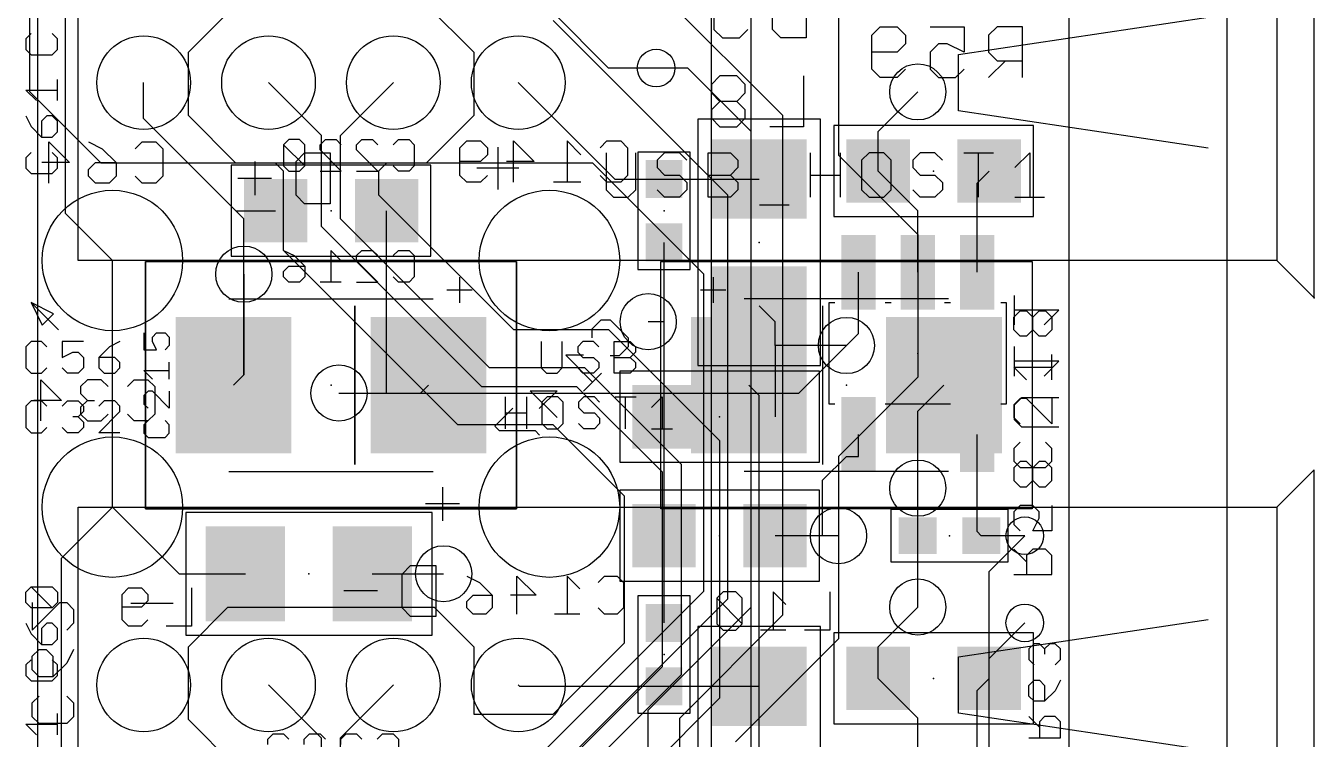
# Model space of a CAD drawing. Extents: x -61 to 136, y 23 to 123.
# Drawn here: x 99 to 119.63, y 68.49 to 79.93 of the extents above; entities that cross this region are included whole.
import ezdxf

# ---------------------------------------------------------------- set-up
doc = ezdxf.new("R2010")
doc.units = 0
for name, color, linetype in [('1', 14, 'CONTINUOUS'), ('13', 94, 'CONTINUOUS'), ('14', 94, 'CONTINUOUS'), ('15', 54, 'CONTINUOUS'), ('16', 134, 'CONTINUOUS'), ('17', 94, 'CONTINUOUS'), ('18', 94, 'CONTINUOUS'), ('20', 251, 'CONTINUOUS'), ('21', 251, 'CONTINUOUS'), ('22', 54, 'CONTINUOUS'), ('23', 251, 'CONTINUOUS'), ('24', 54, 'CONTINUOUS'), ('25', 251, 'CONTINUOUS'), ('26', 54, 'CONTINUOUS'), ('3', 214, 'CONTINUOUS'), ('39', 14, 'CONTINUOUS'), ('40', 134, 'CONTINUOUS')]:
    doc.layers.add(name, color=color, linetype=linetype)

# ---------------------------------------------------------------- blocks, each defined once
blk = doc.blocks.new('RECT')
blk.add_solid([(-0.5, -0.5), (0.5, -0.5), (-0.5, 0.5), (0.5, 0.5)])
blk = doc.blocks.new('ROUNDP')
blk.add_circle((0, 0), 0.5)
blk = doc.blocks.new('ROUNDV')
blk.add_circle((0, 0), 0.5)

msp = doc.modelspace()

# ---------------------------------------------------------------- linework, layer by layer
at = {"layer": '1'}
for p, q in [((118.237, 40.767), (118.237, 105.537)), ((99.6315, 76.9175), (99.6315, 81.1125)), ((100.884, 78.44), (100.884, 79.015)), ((102.489, 76.835), (100.884, 78.44)), ((100.384, 76.165), (99.6315, 76.9175)), ((102.489, 75.946), (102.489, 76.835)), ((102.489, 74.3331), (102.489, 75.946)), ((102.3239, 74.168), (102.489, 74.3331)), ((105.3211, 74.041), (105.4481, 74.168)), ((110.744, 74.0029), (110.5789, 74.168)), ((113.284, 73.7489), (113.7031, 74.168)), ((104.013, 74.041), (105.3211, 74.041)), ((110.744, 66.675), (110.744, 74.0029)), ((113.284, 72.517), (113.284, 73.7489)), ((99.568, 71.397), (100.384, 72.213)), ((99.568, 67.329), (99.568, 71.397))]:
    msp.add_line(p, q, dxfattribs=at)
at = {"layer": '13'}
for p, q in [((112.014, 81.534), (112.014, 77.851)), ((111.125, 78.486), (109.22, 80.391)), ((99.06, 78.867), (99.06, 80.264)), ((107.442, 80.01), (110.236, 77.216)), ((109.601, 79.248), (109.093, 79.248)), ((110.617, 78.232), (109.601, 79.248)), ((100.203, 77.724), (99.06, 78.867)), ((111.125, 70.485), (111.125, 78.486)), ((110.617, 70.612), (110.617, 78.232)), ((112.014, 77.851), (113.284, 76.581)), ((108.077, 77.724), (100.203, 77.724)), ((109.855, 75.946), (108.077, 77.724)), ((110.236, 77.216), (110.236, 70.739)), ((113.284, 76.581), (113.284, 74.295)), ((109.855, 70.866), (109.855, 75.946)), ((113.284, 74.295), (112.014, 73.025)), ((112.014, 73.025), (112.014, 71.755)), ((112.014, 71.755), (112.014, 70.104)), ((114.427, 71.1835), (114.9985, 71.755)), ((114.427, 61.595), (114.427, 71.1835)), ((107.2515, 68.2625), (109.855, 70.866)), ((110.236, 70.739), (107.3785, 67.8815)), ((108.966, 68.961), (110.617, 70.612)), ((109.474, 68.834), (111.125, 70.485)), ((112.014, 70.104), (110.363, 68.453)), ((108.966, 65.786), (108.966, 68.961)), ((109.474, 65.659), (109.474, 68.834))]:
    msp.add_line(p, q, dxfattribs=at)
at = {"layer": '14'}
for p, q in [((110.617, 66.294), (110.617, 83.693)), ((109.982, 66.548), (109.982, 83.439))]:
    msp.add_line(p, q, dxfattribs=at)
at = {"layer": '15'}
for p, q in [((99.187, 63.627), (99.187, 82.042)), ((111.379, 74.041), (112.141, 74.803)), ((104.013, 74.041), (111.379, 74.041))]:
    msp.add_line(p, q, dxfattribs=at)
at = {"layer": '16'}
for p, q in [((100.884, 78.44), (100.884, 79.015)), ((108.429, 77.47), (106.884, 79.015)), ((112.649, 78.232), (113.284, 78.867)), ((102.362, 76.962), (100.884, 78.44)), ((112.649, 77.597), (112.649, 78.232)), ((108.429, 77.47), (109.22, 77.47)), ((109.22, 77.47), (110.744, 77.47)), ((113.284, 76.962), (112.649, 77.597)), ((114.234, 77.404), (114.427, 77.597)), ((114.234, 75.9761), (114.234, 77.404)), ((102.489, 76.835), (102.362, 76.962)), ((102.362, 76.962), (102.997, 76.962)), ((102.489, 75.946), (102.489, 76.835)), ((104.775, 74.041), (104.775, 76.962)), ((113.284, 75.9761), (113.284, 76.962)), ((109.22, 75.184), (109.22, 76.454)), ((100.384, 72.213), (100.384, 76.165)), ((112.334, 74.996), (112.334, 75.9761)), ((102.489, 75.946), (102.489, 74.3331)), ((110.998, 75.184), (110.744, 75.438)), ((109.22, 75.184), (108.966, 75.184)), ((109.22, 73.66), (109.22, 75.184)), ((110.998, 74.803), (110.998, 75.184)), ((112.141, 74.803), (112.334, 74.996)), ((110.998, 74.803), (110.998, 73.66)), ((112.141, 74.803), (110.998, 74.803)), ((102.489, 74.3331), (102.3239, 74.168)), ((105.3211, 74.041), (105.4481, 74.168)), ((104.013, 74.041), (104.775, 74.041)), ((104.775, 74.041), (105.3211, 74.041)), ((109.22, 71.755), (109.22, 73.66)), ((112.334, 73.025), (112.334, 73.3759)), ((114.234, 71.821), (114.234, 73.3759)), ((111.76, 72.644), (112.141, 73.025)), ((112.141, 73.025), (112.334, 73.025)), ((111.76, 71.755), (111.76, 72.644)), ((113.284, 71.755), (113.284, 72.517)), ((100.384, 72.213), (101.4516, 71.1454)), ((114.3, 71.755), (114.234, 71.821)), ((109.22, 70.358), (109.22, 71.755)), ((111.76, 71.755), (110.998, 71.755)), ((112.014, 71.755), (111.76, 71.755)), ((113.284, 70.612), (113.284, 71.755)), ((114.9985, 71.755), (114.3, 71.755)), ((101.4516, 71.1454), (102.5144, 71.1454)), ((104.5464, 71.1454), (105.6894, 71.1454)), ((112.649, 69.977), (113.284, 70.612)), ((114.427, 69.7865), (114.9985, 70.358)), ((112.649, 69.469), (112.649, 69.977)), ((114.427, 69.469), (114.427, 69.7865)), ((106.884, 69.363), (106.905, 69.342)), ((113.284, 68.834), (112.649, 69.469)), ((114.234, 69.276), (114.427, 69.469)), ((106.905, 69.342), (109.22, 69.342)), ((109.22, 69.342), (110.744, 69.342)), ((114.234, 67.8481), (114.234, 69.276)), ((113.284, 67.8481), (113.284, 68.834))]:
    msp.add_line(p, q, dxfattribs=at)
at = {"layer": '20'}
msp.add_line((115.71, 44.507), (115.71, 101.717), dxfattribs=at)
at = {"layer": '21'}
for p, q in [((119.634, 75.565), (119.634, 82.465)), ((99.834, 76.165), (99.834, 81.865)), ((119.034, 81.865), (119.034, 76.165)), ((113.934, 79.465), (117.934, 80.065)), ((113.934, 78.565), (113.934, 79.465)), ((117.934, 77.965), (113.934, 78.565)), ((103.3271, 77.7525), (103.4627, 77.8881)), ((103.4627, 77.8881), (103.8694, 77.8881)), ((103.8694, 77.8881), (103.8694, 77.0746)), ((106.5574, 77.9814), (106.5574, 77.3035)), ((102.6628, 77.7525), (102.6628, 77.2102)), ((103.3271, 77.2102), (103.3271, 77.7525)), ((106.8964, 77.6424), (106.2185, 77.6424)), ((102.9339, 77.4813), (102.3916, 77.4813)), ((103.4627, 77.0746), (103.3271, 77.2102)), ((103.8694, 77.0746), (103.4627, 77.0746)), ((119.034, 76.165), (99.834, 76.165)), ((119.034, 76.165), (119.634, 75.565)), ((102.249, 75.551), (105.523, 75.551)), ((113.778, 75.551), (110.504, 75.551)), ((104.267, 72.898), (104.267, 75.438)), ((111.76, 75.438), (111.76, 72.898)), ((102.249, 72.785), (105.523, 72.785)), ((113.778, 72.785), (110.504, 72.785)), ((119.634, 72.813), (119.034, 72.213)), ((119.634, 65.913), (119.634, 72.813)), ((99.834, 66.513), (99.834, 72.213)), ((99.834, 72.213), (119.034, 72.213)), ((119.034, 72.213), (119.034, 66.513)), ((105.0241, 71.1405), (105.1597, 71.2761)), ((105.1597, 71.2761), (105.5664, 71.2761)), ((105.5664, 71.2761), (105.5664, 70.4626)), ((105.0241, 70.5982), (105.0241, 71.1405)), ((104.6309, 70.8693), (104.0886, 70.8693)), ((101.359, 70.6684), (100.6811, 70.6684)), ((105.1597, 70.4626), (105.0241, 70.5982)), ((105.5664, 70.4626), (105.1597, 70.4626)), ((113.934, 69.813), (117.934, 70.413)), ((113.934, 68.913), (113.934, 69.813)), ((117.934, 68.313), (113.934, 68.913))]:
    msp.add_line(p, q, dxfattribs=at)
at = {"layer": '22'}
for p, q in [((102.249, 75.551), (105.523, 75.551)), ((104.267, 75.438), (104.267, 72.898)), ((111.8616, 75.4864), (111.8616, 73.8656)), ((111.9564, 75.4864), (111.8616, 75.4864)), ((112.8564, 75.4864), (112.7616, 75.4864)), ((113.8064, 75.4864), (113.7116, 75.4864)), ((114.7064, 75.4864), (114.6116, 75.4864)), ((114.7064, 73.8656), (114.7064, 75.4864)), ((111.8616, 73.8656), (111.9564, 73.8656)), ((112.7616, 73.8656), (113.8064, 73.8656)), ((114.6116, 73.8656), (114.7064, 73.8656)), ((102.249, 72.785), (105.523, 72.785))]:
    msp.add_line(p, q, dxfattribs=at)
at = {"layer": '23'}
for p in [(119.634, 75.565), (103.886, 74.168), (112.141, 74.168)]:
    msp.add_point(p, dxfattribs=at)
at = {"layer": '24'}
for p in [(113.538, 77.597), (103.886, 76.962), (109.22, 76.962), (110.744, 76.454), (113.284, 74.676), (103.886, 74.168), (110.109, 73.66), (110.109, 71.755), (113.792, 71.755), (103.5304, 71.1454), (109.22, 69.85), (113.538, 69.469)]:
    msp.add_point(p, dxfattribs=at)
at = {"layer": '25'}
for p, q in [((99.0808, 79.8014), (98.9961, 79.7166)), ((98.9961, 79.7166), (98.9961, 79.5471)), ((99.5045, 79.7166), (99.4198, 79.8014)), ((99.5045, 79.5471), (99.5045, 79.7166)), ((98.9961, 79.5471), (99.0808, 79.4624)), ((99.0808, 79.4624), (99.4198, 79.4624)), ((99.4198, 79.4624), (99.5045, 79.5471)), ((99.5045, 78.7268), (99.5045, 79.0658)), ((99.1655, 78.7268), (98.9961, 78.8963)), ((98.9961, 78.8963), (99.5045, 78.8963)), ((98.9961, 78.4811), (99.0808, 78.3116)), ((99.335, 78.4811), (99.2503, 78.3963)), ((99.4198, 78.4811), (99.335, 78.4811)), ((99.5045, 78.3963), (99.4198, 78.4811)), ((99.0808, 78.3116), (99.2503, 78.1421)), ((99.2503, 78.3963), (99.2503, 78.1421)), ((99.4198, 78.1421), (99.5045, 78.2268)), ((99.5045, 78.2268), (99.5045, 78.3963)), ((99.2503, 78.1421), (99.4198, 78.1421)), ((99.0808, 77.8964), (98.9961, 77.8116)), ((98.9961, 77.8116), (98.9961, 77.6421)), ((99.5045, 77.8116), (99.4198, 77.8964)), ((99.5045, 77.6421), (99.5045, 77.8116)), ((108.2917, 77.8897), (108.2917, 77.2965)), ((108.7662, 77.2965), (108.7662, 77.8897)), ((109.2289, 77.8897), (109.1103, 77.7711)), ((109.4662, 77.8897), (109.2289, 77.8897)), ((109.5848, 77.7711), (109.4662, 77.8897)), ((109.9288, 77.1779), (109.9288, 77.8897)), ((109.9288, 77.8897), (110.2847, 77.8897)), ((110.2847, 77.8897), (110.4034, 77.7711)), ((111.566, 77.1779), (111.566, 77.8897)), ((112.0405, 77.8897), (112.0405, 77.1779)), ((112.5032, 77.8897), (112.3846, 77.7711)), ((112.7405, 77.8897), (112.5032, 77.8897)), ((112.8591, 77.7711), (112.7405, 77.8897)), ((113.3218, 77.8897), (113.2032, 77.7711)), ((113.5591, 77.8897), (113.3218, 77.8897)), ((113.6777, 77.7711), (113.5591, 77.8897)), ((114.0217, 77.8897), (114.4963, 77.8897)), ((114.259, 77.1779), (114.259, 77.8897)), ((114.8403, 77.6524), (115.0776, 77.8897)), ((115.0776, 77.8897), (115.0776, 77.1779)), ((98.9961, 77.6421), (99.0808, 77.5574)), ((99.4198, 77.5574), (99.5045, 77.6421)), ((109.1103, 77.7711), (109.1103, 77.6524)), ((109.1103, 77.6524), (109.2289, 77.5338)), ((110.4034, 77.6524), (110.2847, 77.5338)), ((110.4034, 77.7711), (110.4034, 77.6524)), ((112.3846, 77.7711), (112.3846, 77.2965)), ((112.8591, 77.2965), (112.8591, 77.7711)), ((113.2032, 77.7711), (113.2032, 77.6524)), ((113.2032, 77.6524), (113.3218, 77.5338)), ((99.0808, 77.5574), (99.4198, 77.5574)), ((109.2289, 77.5338), (109.4662, 77.5338)), ((109.4662, 77.5338), (109.5848, 77.4152)), ((109.5848, 77.4152), (109.5848, 77.2965)), ((109.9288, 77.5338), (110.2847, 77.5338)), ((110.2847, 77.5338), (110.4034, 77.4152)), ((110.4034, 77.4152), (110.4034, 77.2965)), ((111.566, 77.5338), (112.0405, 77.5338)), ((113.3218, 77.5338), (113.5591, 77.5338)), ((113.5591, 77.5338), (113.6777, 77.4152)), ((113.6777, 77.4152), (113.6777, 77.2965)), ((108.2917, 77.2965), (108.4103, 77.1779)), ((108.6476, 77.1779), (108.7662, 77.2965)), ((109.2289, 77.1779), (109.1103, 77.2965)), ((109.5848, 77.2965), (109.4662, 77.1779)), ((110.4034, 77.2965), (110.2847, 77.1779)), ((112.3846, 77.2965), (112.5032, 77.1779)), ((112.7405, 77.1779), (112.8591, 77.2965)), ((113.3218, 77.1779), (113.2032, 77.2965)), ((113.6777, 77.2965), (113.5591, 77.1779)), ((108.4103, 77.1779), (108.6476, 77.1779)), ((109.4662, 77.1779), (109.2289, 77.1779)), ((110.2847, 77.1779), (109.9288, 77.1779)), ((110.7474, 77.0593), (111.222, 77.0593)), ((112.5032, 77.1779), (112.7405, 77.1779)), ((113.5591, 77.1779), (113.3218, 77.1779)), ((114.8403, 77.1779), (115.3148, 77.1779)), ((105.9436, 75.8956), (105.9436, 75.4889)), ((110.0076, 75.8956), (110.0076, 75.4889)), ((105.7402, 75.6923), (106.1469, 75.6923)), ((109.8042, 75.6923), (110.2109, 75.6923)), ((99.5199, 75.0524), (99.0817, 75.4906)), ((99.0817, 75.4906), (99.2613, 75.1313)), ((99.441, 75.311), (99.0817, 75.4906)), ((114.8202, 75.2572), (114.9219, 75.3589)), ((114.9219, 75.3589), (115.0236, 75.3589)), ((115.0236, 75.3589), (115.1252, 75.2572)), ((115.1252, 75.2572), (115.2269, 75.3589)), ((115.2269, 75.3589), (115.3286, 75.3589)), ((115.3286, 75.3589), (115.4303, 75.2572)), ((99.2613, 75.1313), (99.441, 75.311)), ((114.8202, 75.0538), (114.8202, 75.2572)), ((115.1252, 75.0538), (115.1252, 75.2572)), ((115.4303, 75.2572), (115.4303, 75.0538)), ((100.8885, 75.0042), (100.8885, 74.7331)), ((101.024, 74.9365), (101.0918, 75.0042)), ((101.024, 74.8687), (101.024, 74.9365)), ((101.0918, 75.0042), (101.2274, 75.0042)), ((101.2274, 75.0042), (101.2952, 74.9365)), ((101.2952, 74.9365), (101.2952, 74.8009)), ((114.9219, 74.9521), (114.8202, 75.0538)), ((115.0236, 74.9521), (114.9219, 74.9521)), ((115.1252, 75.0538), (115.0236, 74.9521)), ((115.2269, 74.9521), (115.1252, 75.0538)), ((115.3286, 74.9521), (115.2269, 74.9521)), ((115.4303, 75.0538), (115.3286, 74.9521)), ((99.0812, 74.8669), (98.9965, 74.7822)), ((98.9965, 74.7822), (98.9965, 74.4432)), ((99.2507, 74.8669), (99.0812, 74.8669)), ((99.3355, 74.7822), (99.2507, 74.8669)), ((99.9202, 74.8669), (99.5812, 74.8669)), ((99.5812, 74.8669), (99.5812, 74.6127)), ((100.3354, 74.7822), (100.1659, 74.6127)), ((100.5049, 74.8669), (100.3354, 74.7822)), ((100.8885, 74.7331), (101.0918, 74.7331)), ((101.0918, 74.7331), (101.024, 74.8687)), ((101.2952, 74.8009), (101.2274, 74.7331)), ((107.2515, 74.8669), (107.2515, 74.4432)), ((107.5905, 74.4432), (107.5905, 74.8669)), ((107.9209, 74.8669), (107.8362, 74.7822)), ((107.8362, 74.7822), (107.8362, 74.6975)), ((108.0904, 74.8669), (107.9209, 74.8669)), ((108.1752, 74.7822), (108.0904, 74.8669)), ((108.4209, 74.3585), (108.4209, 74.8669)), ((108.4209, 74.8669), (108.6751, 74.8669)), ((108.6751, 74.8669), (108.7599, 74.7822)), ((108.7599, 74.7822), (108.7599, 74.6975)), ((99.5812, 74.6127), (99.7507, 74.6975)), ((99.7507, 74.6975), (99.8354, 74.6975)), ((99.8354, 74.6975), (99.9202, 74.6127)), ((99.9202, 74.6127), (99.9202, 74.4432)), ((100.1659, 74.6127), (100.1659, 74.4432)), ((100.4201, 74.6127), (100.1659, 74.6127)), ((100.5049, 74.528), (100.4201, 74.6127)), ((100.5049, 74.4432), (100.5049, 74.528)), ((101.2952, 74.2653), (101.2952, 74.5365)), ((107.8362, 74.6975), (107.9209, 74.6127)), ((107.9209, 74.6127), (108.0904, 74.6127)), ((108.0904, 74.6127), (108.1752, 74.528)), ((108.1752, 74.528), (108.1752, 74.4432)), ((108.4209, 74.6127), (108.6751, 74.6127)), ((108.7599, 74.6975), (108.6751, 74.6127)), ((108.6751, 74.6127), (108.7599, 74.528)), ((108.7599, 74.528), (108.7599, 74.4432)), ((115.4303, 74.2505), (115.4303, 74.6572)), ((98.9965, 74.4432), (99.0812, 74.3585)), ((99.0812, 74.3585), (99.2507, 74.3585)), ((99.2507, 74.3585), (99.3355, 74.4432)), ((99.6659, 74.3585), (99.5812, 74.4432)), ((99.8354, 74.3585), (99.6659, 74.3585)), ((99.9202, 74.4432), (99.8354, 74.3585)), ((100.1659, 74.4432), (100.2506, 74.3585)), ((100.2506, 74.3585), (100.4201, 74.3585)), ((100.4201, 74.3585), (100.5049, 74.4432)), ((101.024, 74.2653), (100.8885, 74.4009)), ((100.8885, 74.4009), (101.2952, 74.4009)), ((107.2515, 74.4432), (107.3362, 74.3585)), ((107.3362, 74.3585), (107.5057, 74.3585)), ((107.5057, 74.3585), (107.5905, 74.4432)), ((107.9209, 74.3585), (107.8362, 74.4432)), ((108.0904, 74.3585), (107.9209, 74.3585)), ((108.1752, 74.4432), (108.0904, 74.3585)), ((108.6751, 74.3585), (108.4209, 74.3585)), ((108.7599, 74.4432), (108.6751, 74.3585)), ((115.0236, 74.2505), (114.8202, 74.4538)), ((114.8202, 74.4538), (115.4303, 74.4538)), ((99.0812, 73.9144), (98.9965, 73.8297)), ((99.2507, 73.9144), (99.0812, 73.9144)), ((99.3355, 73.8297), (99.2507, 73.9144)), ((99.5812, 73.8297), (99.6659, 73.9144)), ((99.6659, 73.9144), (99.8354, 73.9144)), ((99.8354, 73.9144), (99.9202, 73.8297)), ((100.2506, 73.9144), (100.1659, 73.8297)), ((100.4201, 73.9144), (100.2506, 73.9144)), ((100.5049, 73.8297), (100.4201, 73.9144)), ((100.9562, 74.0687), (100.8885, 74.0009)), ((100.8885, 74.0009), (100.8885, 73.8654)), ((101.024, 74.0687), (100.9562, 74.0687)), ((101.2952, 73.7976), (101.024, 74.0687)), ((101.2952, 74.0687), (101.2952, 73.7976)), ((106.68, 73.4695), (106.68, 73.9779)), ((107.019, 73.9779), (107.019, 73.4695)), ((107.3494, 73.9779), (107.2647, 73.8932)), ((107.2647, 73.8932), (107.2647, 73.5542)), ((107.5189, 73.9779), (107.3494, 73.9779)), ((107.6037, 73.8932), (107.5189, 73.9779)), ((107.6037, 73.5542), (107.6037, 73.8932)), ((107.9341, 73.9779), (107.8494, 73.8932)), ((107.8494, 73.8932), (107.8494, 73.8085)), ((108.1036, 73.9779), (107.9341, 73.9779)), ((108.1883, 73.8932), (108.1036, 73.9779)), ((108.4341, 73.9779), (108.773, 73.9779)), ((108.6036, 73.4695), (108.6036, 73.9779)), ((109.0188, 73.8085), (109.1883, 73.9779)), ((109.1883, 73.9779), (109.1883, 73.4695)), ((114.9219, 73.9556), (114.8202, 73.8539)), ((115.0236, 73.9556), (114.9219, 73.9556)), ((115.4303, 73.5488), (115.0236, 73.9556)), ((115.4303, 73.9556), (115.4303, 73.5488)), ((98.9965, 73.8297), (98.9965, 73.4907)), ((99.9202, 73.745), (99.8354, 73.6602)), ((99.9202, 73.8297), (99.9202, 73.745)), ((100.1659, 73.406), (100.5049, 73.745)), ((100.5049, 73.745), (100.5049, 73.8297)), ((100.8885, 73.8654), (100.9562, 73.7976)), ((106.68, 73.7237), (107.019, 73.7237)), ((107.8494, 73.8085), (107.9341, 73.7237)), ((107.9341, 73.7237), (108.1036, 73.7237)), ((108.1036, 73.7237), (108.1883, 73.639)), ((114.8202, 73.8539), (114.8202, 73.6505)), ((98.9965, 73.4907), (99.0812, 73.406)), ((99.2507, 73.406), (99.3355, 73.4907)), ((99.6659, 73.406), (99.5812, 73.4907)), ((99.8354, 73.6602), (99.7507, 73.6602)), ((99.8354, 73.6602), (99.9202, 73.5755)), ((99.9202, 73.4907), (99.8354, 73.406)), ((99.9202, 73.5755), (99.9202, 73.4907)), ((100.9562, 73.601), (100.8885, 73.5332)), ((100.8885, 73.5332), (100.8885, 73.3976)), ((101.2952, 73.5332), (101.2274, 73.601)), ((101.2952, 73.3976), (101.2952, 73.5332)), ((107.2647, 73.5542), (107.3494, 73.4695)), ((107.5189, 73.4695), (107.6037, 73.5542)), ((107.9341, 73.4695), (107.8494, 73.5542)), ((108.1883, 73.5542), (108.1036, 73.4695)), ((108.1883, 73.639), (108.1883, 73.5542)), ((114.8202, 73.6505), (114.9219, 73.5488)), ((99.0812, 73.406), (99.2507, 73.406)), ((99.8354, 73.406), (99.6659, 73.406)), ((100.5049, 73.406), (100.1659, 73.406)), ((100.8885, 73.3976), (100.9562, 73.3298)), ((100.9562, 73.3298), (101.2274, 73.3298)), ((101.2274, 73.3298), (101.2952, 73.3976)), ((107.3494, 73.4695), (107.5189, 73.4695)), ((108.1036, 73.4695), (107.9341, 73.4695)), ((109.0188, 73.4695), (109.3577, 73.4695)), ((114.9219, 73.2539), (114.8202, 73.1523)), ((114.8202, 73.1523), (114.8202, 72.9489)), ((115.4303, 73.1523), (115.3286, 73.2539)), ((115.4303, 72.9489), (115.4303, 73.1523)), ((114.8202, 72.9489), (114.9219, 72.8472)), ((115.3286, 72.8472), (115.4303, 72.9489)), ((114.9219, 72.8472), (115.3286, 72.8472)), ((98.9961, 70.853), (99.0808, 70.9378)), ((98.9961, 70.6835), (98.9961, 70.853)), ((99.0808, 70.9378), (99.4198, 70.9378)), ((99.4198, 70.5988), (99.0808, 70.9378)), ((99.4198, 70.9378), (99.5045, 70.853)), ((99.5045, 70.853), (99.5045, 70.6835)), ((99.0808, 70.5988), (98.9961, 70.6835)), ((99.4198, 70.5988), (99.0808, 70.5988)), ((99.5045, 70.6835), (99.4198, 70.5988)), ((98.9961, 70.3531), (99.0808, 70.1836)), ((99.0808, 70.1836), (99.2503, 70.0141)), ((99.335, 70.3531), (99.2503, 70.2683)), ((99.2503, 70.2683), (99.2503, 70.0141)), ((99.4198, 70.3531), (99.335, 70.3531)), ((99.5045, 70.2683), (99.4198, 70.3531)), ((99.5045, 70.0988), (99.5045, 70.2683)), ((99.2503, 70.0141), (99.4198, 70.0141)), ((99.4198, 70.0141), (99.5045, 70.0988)), ((99.0808, 69.7684), (98.9961, 69.6836)), ((99.5045, 69.6836), (99.4198, 69.7684)), ((98.9961, 69.6836), (98.9961, 69.5141)), ((99.5045, 69.5141), (99.5045, 69.6836)), ((98.9961, 69.5141), (99.0808, 69.4294)), ((99.0808, 69.4294), (99.4198, 69.4294)), ((99.4198, 69.4294), (99.5045, 69.5141)), ((99.1655, 68.5668), (98.9961, 68.7363)), ((98.9961, 68.7363), (99.5045, 68.7363)), ((99.5045, 68.5668), (99.5045, 68.9058))]:
    msp.add_line(p, q, dxfattribs=at)
at = {"layer": '26'}
for p, q in [((111.4974, 80.5441), (111.4974, 79.7306)), ((110.9551, 79.8662), (110.9551, 80.4085)), ((110.0196, 80.1373), (110.0196, 79.8662)), ((112.547, 79.7735), (112.6826, 79.9091)), ((112.6826, 79.9091), (112.9538, 79.9091)), ((112.9538, 79.9091), (113.0894, 79.7735)), ((113.4826, 79.9091), (114.0249, 79.9091)), ((114.0249, 79.9091), (114.0249, 79.5023)), ((114.5537, 79.9091), (114.4181, 79.7735)), ((114.9604, 79.9091), (114.5537, 79.9091)), ((114.9604, 79.0956), (114.9604, 79.9091)), ((110.0196, 79.8662), (110.1552, 79.7306)), ((110.1552, 79.7306), (110.4263, 79.7306)), ((110.4263, 79.7306), (110.5619, 79.8662)), ((111.0907, 79.7306), (110.9551, 79.8662)), ((111.4974, 79.7306), (111.0907, 79.7306)), ((112.547, 79.2312), (112.547, 79.7735)), ((113.0894, 79.7735), (113.0894, 79.6379)), ((114.4181, 79.7735), (114.4181, 79.5023)), ((112.9538, 79.5023), (112.547, 79.5023)), ((113.0894, 79.6379), (112.9538, 79.5023)), ((113.6181, 79.6379), (113.4826, 79.5023)), ((113.4826, 79.5023), (113.4826, 79.2312)), ((113.7537, 79.6379), (113.6181, 79.6379)), ((114.0249, 79.5023), (113.7537, 79.6379)), ((114.4181, 79.5023), (114.5537, 79.3668)), ((114.6892, 79.3668), (114.4181, 79.0956)), ((114.5537, 79.3668), (114.9604, 79.3668)), ((110.1129, 79.1217), (109.9774, 78.9861)), ((110.3841, 79.1217), (110.1129, 79.1217)), ((110.5197, 78.9861), (110.3841, 79.1217)), ((111.4552, 79.1217), (111.4552, 78.3082)), ((112.6826, 79.0956), (112.547, 79.2312)), ((112.9538, 79.0956), (112.6826, 79.0956)), ((113.0894, 79.2312), (112.9538, 79.0956)), ((113.4826, 79.2312), (113.6181, 79.0956)), ((113.6181, 79.0956), (113.8893, 79.0956)), ((113.8893, 79.0956), (114.0249, 79.2312)), ((109.9774, 78.9861), (109.9774, 78.8505)), ((109.9774, 78.8505), (110.1129, 78.7149)), ((110.3841, 78.7149), (110.5197, 78.8505)), ((110.5197, 78.8505), (110.5197, 78.9861)), ((110.1129, 78.7149), (109.9774, 78.5794)), ((110.3841, 78.7149), (110.1129, 78.7149)), ((110.5197, 78.5794), (110.3841, 78.7149)), ((109.9774, 78.5794), (109.9774, 78.4438)), ((109.9774, 78.4438), (110.1129, 78.3082)), ((110.3841, 78.3082), (110.5197, 78.4438)), ((110.5197, 78.4438), (110.5197, 78.5794)), ((110.1129, 78.3082), (110.3841, 78.3082)), ((111.4552, 78.3082), (110.9129, 78.3082)), ((99.3637, 77.4034), (99.3637, 78.0644)), ((99.3637, 78.0644), (99.6942, 77.7339)), ((100.002, 78.0644), (100.2223, 77.9542)), ((100.7504, 77.9542), (100.8606, 78.0644)), ((100.8606, 78.0644), (101.0809, 78.0644)), ((101.0809, 78.0644), (101.191, 77.9542)), ((103.2112, 78.1054), (103.1265, 78.0207)), ((103.1265, 78.0207), (103.1265, 77.6817)), ((103.4654, 77.6817), (103.1265, 78.0207)), ((103.3807, 78.1054), (103.2112, 78.1054)), ((103.4654, 78.0207), (103.3807, 78.1054)), ((103.4654, 77.6817), (103.4654, 78.0207)), ((103.7112, 78.0207), (103.7959, 78.1054)), ((103.7112, 77.936), (103.7112, 78.0207)), ((103.7959, 78.1054), (103.9654, 78.1054)), ((103.9654, 78.1054), (104.0501, 78.0207)), ((104.2958, 78.0207), (104.3806, 78.1054)), ((104.2958, 77.936), (104.2958, 78.0207)), ((104.3806, 78.1054), (104.5501, 78.1054)), ((104.5501, 78.1054), (104.6348, 78.0207)), ((104.8805, 78.0207), (104.9653, 78.1054)), ((104.9653, 78.1054), (105.1348, 78.1054)), ((105.1348, 78.1054), (105.2195, 78.0207)), ((105.2195, 78.0207), (105.2195, 77.6817)), ((105.9499, 77.97), (106.0601, 78.0802)), ((106.0601, 78.0802), (106.2804, 78.0802)), ((106.2804, 78.0802), (106.3906, 77.97)), ((106.8085, 77.4192), (106.8085, 78.0802)), ((106.8085, 78.0802), (107.139, 77.7497)), ((107.8874, 77.8598), (107.6671, 78.0802)), ((107.6671, 78.0802), (107.6671, 77.4192)), ((108.1952, 77.97), (108.3053, 78.0802)), ((108.3053, 78.0802), (108.5256, 78.0802)), ((108.5256, 78.0802), (108.6358, 77.97)), ((100.2223, 77.9542), (100.4426, 77.7339)), ((101.191, 77.9542), (101.191, 77.5136)), ((104.0501, 77.597), (103.7112, 77.936)), ((104.6348, 77.597), (104.2958, 77.936)), ((105.9499, 77.5294), (105.9499, 77.97)), ((106.3906, 77.8598), (106.2804, 77.7497)), ((106.3906, 77.97), (106.3906, 77.8598)), ((108.6358, 77.97), (108.6358, 77.5294)), ((99.6942, 77.7339), (99.2536, 77.7339)), ((100.002, 77.6237), (100.1121, 77.7339)), ((100.002, 77.5136), (100.002, 77.6237)), ((100.1121, 77.7339), (100.4426, 77.7339)), ((100.4426, 77.7339), (100.4426, 77.5136)), ((103.1265, 77.6817), (103.2112, 77.597)), ((103.3807, 77.597), (103.4654, 77.6817)), ((104.9653, 77.597), (104.8805, 77.6817)), ((105.2195, 77.6817), (105.1348, 77.597)), ((106.2804, 77.7497), (105.9499, 77.7497)), ((107.139, 77.7497), (106.6983, 77.7497)), ((100.1121, 77.4034), (100.002, 77.5136)), ((100.3325, 77.4034), (100.1121, 77.4034)), ((100.4426, 77.5136), (100.3325, 77.4034)), ((100.8606, 77.4034), (100.7504, 77.5136)), ((101.0809, 77.4034), (100.8606, 77.4034)), ((101.191, 77.5136), (101.0809, 77.4034)), ((103.2112, 77.597), (103.3807, 77.597)), ((103.7112, 77.597), (104.0501, 77.597)), ((104.2958, 77.597), (104.6348, 77.597)), ((105.1348, 77.597), (104.9653, 77.597)), ((106.0601, 77.4192), (105.9499, 77.5294)), ((106.2804, 77.4192), (106.0601, 77.4192)), ((106.3906, 77.5294), (106.2804, 77.4192)), ((107.8874, 77.4192), (107.4467, 77.4192)), ((108.3053, 77.4192), (108.1952, 77.5294)), ((108.5256, 77.4192), (108.3053, 77.4192)), ((108.6358, 77.5294), (108.5256, 77.4192)), ((103.1265, 76.3274), (103.2959, 76.2427)), ((103.2959, 76.2427), (103.4654, 76.0732)), ((104.0501, 76.158), (103.8806, 76.3274)), ((103.8806, 76.3274), (103.8806, 75.819)), ((104.2958, 76.2427), (104.3806, 76.3274)), ((104.2958, 76.158), (104.2958, 76.2427)), ((104.6348, 75.819), (104.2958, 76.158)), ((104.3806, 76.3274), (104.5501, 76.3274)), ((104.5501, 76.3274), (104.6348, 76.2427)), ((104.8805, 76.2427), (104.9653, 76.3274)), ((104.9653, 76.3274), (105.1348, 76.3274)), ((105.1348, 76.3274), (105.2195, 76.2427)), ((105.2195, 76.2427), (105.2195, 75.9037)), ((103.1265, 75.9885), (103.2112, 76.0732)), ((103.1265, 75.9037), (103.1265, 75.9885)), ((103.2112, 76.0732), (103.4654, 76.0732)), ((103.4654, 76.0732), (103.4654, 75.9037)), ((103.2112, 75.819), (103.1265, 75.9037)), ((103.3807, 75.819), (103.2112, 75.819)), ((103.4654, 75.9037), (103.3807, 75.819)), ((104.0501, 75.819), (103.7112, 75.819)), ((104.2958, 75.819), (104.6348, 75.819)), ((104.9653, 75.819), (104.8805, 75.9037)), ((105.1348, 75.819), (104.9653, 75.819)), ((105.2195, 75.9037), (105.1348, 75.819)), ((114.8334, 75.1321), (114.8334, 75.6066)), ((115.5452, 75.3693), (114.8334, 75.3693)), ((115.3079, 75.1321), (115.5452, 75.3693)), ((108.0686, 75.0713), (108.2124, 75.2151)), ((108.2124, 75.2151), (108.3562, 75.2151)), ((108.3562, 75.2151), (108.6438, 74.9275)), ((108.0686, 74.9275), (108.0686, 75.0713)), ((108.6438, 74.9275), (108.6438, 74.7837)), ((108.6438, 74.7837), (108.5, 74.6399)), ((114.8334, 74.3135), (114.8334, 74.788)), ((107.932, 74.6471), (107.6444, 74.6471)), ((107.6444, 74.6471), (108.0758, 74.2157)), ((108.5, 74.6399), (108.3562, 74.6399)), ((115.5452, 74.5507), (114.8334, 74.5507)), ((115.3079, 74.3135), (115.5452, 74.5507)), ((108.2196, 74.3595), (107.932, 74.0718)), ((99.2367, 73.5934), (99.2367, 74.2544)), ((99.2367, 74.2544), (99.5672, 73.9239)), ((99.9852, 74.2544), (99.875, 74.1442)), ((99.875, 74.1442), (99.875, 74.034)), ((100.2055, 74.2544), (99.9852, 74.2544)), ((100.3156, 74.1442), (100.2055, 74.2544)), ((100.6234, 74.1442), (100.7336, 74.2544)), ((100.7336, 74.2544), (100.9539, 74.2544)), ((100.9539, 74.2544), (101.064, 74.1442)), ((101.064, 74.1442), (101.064, 73.7036)), ((99.5672, 73.9239), (99.1266, 73.9239)), ((99.875, 74.034), (99.9852, 73.9239)), ((99.9852, 73.9239), (99.875, 73.8137)), ((99.9852, 73.9239), (100.0953, 73.9239)), ((107.5078, 73.6476), (107.0763, 74.079)), ((107.0763, 74.079), (107.5078, 74.079)), ((107.5078, 74.079), (107.2202, 73.7914)), ((114.8334, 73.8508), (114.952, 73.9694)), ((114.952, 73.9694), (115.5452, 73.9694)), ((99.875, 73.8137), (99.875, 73.7036)), ((99.875, 73.7036), (99.9852, 73.5934)), ((100.2055, 73.5934), (100.3156, 73.7036)), ((100.7336, 73.5934), (100.6234, 73.7036)), ((101.064, 73.7036), (100.9539, 73.5934)), ((106.7959, 73.7986), (106.5083, 73.511)), ((114.8334, 73.6135), (114.8334, 73.8508)), ((99.9852, 73.5934), (100.2055, 73.5934)), ((100.9539, 73.5934), (100.7336, 73.5934)), ((106.5083, 73.511), (106.5802, 73.4391)), ((114.952, 73.4949), (114.8334, 73.6135)), ((115.5452, 73.4949), (114.952, 73.4949)), ((106.5802, 73.4391), (107.1554, 73.4391)), ((107.1554, 73.4391), (107.2273, 73.3672)), ((114.9224, 72.9427), (114.8207, 72.841)), ((115.0241, 72.9427), (114.9224, 72.9427)), ((115.1258, 72.841), (115.0241, 72.9427)), ((115.2274, 72.9427), (115.1258, 72.841)), ((115.3291, 72.9427), (115.2274, 72.9427)), ((115.4308, 72.841), (115.3291, 72.9427)), ((114.8207, 72.841), (114.8207, 72.6377)), ((115.1258, 72.6377), (115.1258, 72.841)), ((115.4308, 72.6377), (115.4308, 72.841)), ((105.6722, 72.5345), (105.6722, 71.9922)), ((114.8207, 72.6377), (114.9224, 72.536)), ((114.9224, 72.536), (115.0241, 72.536)), ((115.0241, 72.536), (115.1258, 72.6377)), ((115.1258, 72.6377), (115.2274, 72.536)), ((115.2274, 72.536), (115.3291, 72.536)), ((115.3291, 72.536), (115.4308, 72.6377)), ((105.9434, 72.2633), (105.4011, 72.2633)), ((114.9224, 72.2411), (114.8207, 72.1394)), ((115.1258, 72.2411), (114.9224, 72.2411)), ((115.2274, 72.1394), (115.1258, 72.2411)), ((115.4308, 72.2411), (115.4308, 71.8343)), ((114.8207, 72.1394), (114.8207, 71.936)), ((115.1258, 71.8343), (115.2274, 72.0377)), ((115.2274, 72.0377), (115.2274, 72.1394)), ((114.8207, 71.936), (114.9224, 71.8343)), ((115.4308, 71.8343), (115.1258, 71.8343)), ((115.0241, 71.3361), (114.8207, 71.5394)), ((115.1258, 71.5394), (115.0241, 71.4378)), ((115.0241, 71.4378), (115.0241, 71.1327)), ((115.3291, 71.5394), (115.1258, 71.5394)), ((115.4308, 71.4378), (115.3291, 71.5394)), ((115.4308, 71.1327), (115.4308, 71.4378)), ((106.0606, 71.1078), (106.264, 71.0061)), ((106.264, 71.0061), (106.4674, 70.8028)), ((106.864, 70.4977), (106.864, 71.1078)), ((106.864, 71.1078), (107.169, 70.8028)), ((107.8707, 70.9044), (107.6673, 71.1078)), ((107.6673, 71.1078), (107.6673, 70.4977)), ((108.1656, 71.0061), (108.2672, 71.1078)), ((108.2672, 71.1078), (108.4706, 71.1078)), ((108.4706, 71.1078), (108.5723, 71.0061)), ((108.5723, 71.0061), (108.5723, 70.5994)), ((114.8207, 71.1327), (115.4308, 71.1327)), ((100.5424, 70.8156), (100.6441, 70.9173)), ((100.5424, 70.4089), (100.5424, 70.8156)), ((100.6441, 70.9173), (100.8475, 70.9173)), ((100.8475, 70.9173), (100.9492, 70.8156)), ((100.9492, 70.8156), (100.9492, 70.7139)), ((101.6508, 70.9173), (101.6508, 70.3072)), ((106.0606, 70.7011), (106.1623, 70.8028)), ((106.1623, 70.8028), (106.4674, 70.8028)), ((106.4674, 70.8028), (106.4674, 70.5994)), ((107.169, 70.8028), (106.7623, 70.8028)), ((110.166, 70.8538), (110.0643, 70.7521)), ((110.3693, 70.8538), (110.166, 70.8538)), ((110.471, 70.7521), (110.3693, 70.8538)), ((111.1727, 70.6504), (110.9693, 70.8538)), ((110.9693, 70.8538), (110.9693, 70.2437)), ((111.8743, 70.8538), (111.8743, 70.2437)), ((99.1012, 70.6827), (99.1012, 70.242)), ((99.1012, 70.242), (99.5418, 70.6827)), ((99.5418, 70.6827), (99.652, 70.6827)), ((99.652, 70.6827), (99.7622, 70.5725)), ((100.8475, 70.6123), (100.5424, 70.6123)), ((100.9492, 70.7139), (100.8475, 70.6123)), ((106.0606, 70.5994), (106.0606, 70.7011)), ((106.1623, 70.4977), (106.0606, 70.5994)), ((106.4674, 70.5994), (106.3657, 70.4977)), ((108.2672, 70.4977), (108.1656, 70.5994)), ((108.5723, 70.5994), (108.4706, 70.4977)), ((110.0643, 70.7521), (110.0643, 70.3454)), ((110.471, 70.3454), (110.0643, 70.7521)), ((110.471, 70.3454), (110.471, 70.7521)), ((99.7622, 70.5725), (99.7622, 70.3522)), ((100.6441, 70.3072), (100.5424, 70.4089)), ((100.9492, 70.4089), (100.8475, 70.3072)), ((106.3657, 70.4977), (106.1623, 70.4977)), ((107.8707, 70.4977), (107.4639, 70.4977)), ((108.4706, 70.4977), (108.2672, 70.4977)), ((99.7622, 70.3522), (99.652, 70.242)), ((100.8475, 70.3072), (100.6441, 70.3072)), ((101.6508, 70.3072), (101.2441, 70.3072)), ((110.0643, 70.3454), (110.166, 70.2437)), ((110.166, 70.2437), (110.3693, 70.2437)), ((110.3693, 70.2437), (110.471, 70.3454)), ((111.1727, 70.2437), (110.7659, 70.2437)), ((111.8743, 70.2437), (111.4676, 70.2437)), ((115.1467, 70.0249), (115.062, 69.9401)), ((115.2315, 70.0249), (115.1467, 70.0249)), ((115.3162, 69.9401), (115.2315, 70.0249)), ((115.401, 70.0249), (115.3162, 69.9401)), ((115.4857, 70.0249), (115.401, 70.0249)), ((115.5704, 69.9401), (115.4857, 70.0249)), ((99.1012, 69.8241), (99.2114, 69.9343)), ((99.1012, 69.6038), (99.1012, 69.8241)), ((99.2114, 69.9343), (99.3215, 69.9343)), ((99.3215, 69.9343), (99.4317, 69.8241)), ((99.4317, 69.8241), (99.4317, 69.4936)), ((99.7622, 69.9343), (99.652, 69.7139)), ((115.062, 69.9401), (115.062, 69.7706)), ((115.062, 69.7706), (115.1467, 69.6859)), ((115.3162, 69.9401), (115.3162, 69.8554)), ((115.4857, 69.6859), (115.5704, 69.7706)), ((115.5704, 69.7706), (115.5704, 69.9401)), ((99.2114, 69.4936), (99.1012, 69.6038)), ((99.652, 69.7139), (99.4317, 69.4936)), ((99.4317, 69.4936), (99.2114, 69.4936)), ((115.062, 69.3554), (115.1467, 69.4402)), ((115.062, 69.1859), (115.062, 69.3554)), ((115.1467, 69.4402), (115.2315, 69.4402)), ((115.2315, 69.4402), (115.3162, 69.3554)), ((115.3162, 69.3554), (115.3162, 69.1012)), ((115.5704, 69.4402), (115.4857, 69.2707)), ((99.1012, 69.0757), (99.2114, 69.1858)), ((99.652, 69.1858), (99.7622, 69.0757)), ((115.1467, 69.1012), (115.062, 69.1859)), ((115.4857, 69.2707), (115.3162, 69.1012)), ((99.1012, 68.8554), (99.1012, 69.0757)), ((99.7622, 69.0757), (99.7622, 68.8554)), ((115.3162, 69.1012), (115.1467, 69.1012)), ((99.2114, 68.7452), (99.1012, 68.8554)), ((99.652, 68.7452), (99.2114, 68.7452)), ((99.7622, 68.8554), (99.652, 68.7452)), ((115.2315, 68.686), (115.062, 68.8555)), ((115.3162, 68.8555), (115.2315, 68.7707)), ((115.2315, 68.7707), (115.2315, 68.5165)), ((115.4857, 68.8555), (115.3162, 68.8555)), ((115.5704, 68.7707), (115.4857, 68.8555)), ((115.5704, 68.5165), (115.5704, 68.7707)), ((102.8725, 68.4957), (102.9572, 68.5804)), ((102.9572, 68.5804), (103.1267, 68.5804)), ((103.1267, 68.5804), (103.2114, 68.4957)), ((103.4571, 68.4957), (103.5419, 68.5804)), ((103.5419, 68.5804), (103.7114, 68.5804)), ((103.7114, 68.5804), (103.7961, 68.4957)), ((104.0418, 68.4957), (104.1266, 68.5804)), ((104.1266, 68.5804), (104.2961, 68.5804)), ((104.2961, 68.5804), (104.3808, 68.4957)), ((104.6265, 68.4957), (104.7113, 68.5804)), ((104.7113, 68.5804), (104.8808, 68.5804)), ((104.8808, 68.5804), (104.9655, 68.4957)), ((102.8725, 68.411), (102.8725, 68.4957)), ((103.4571, 68.411), (103.4571, 68.4957)), ((104.0418, 68.411), (104.0418, 68.4957)), ((104.9655, 68.4957), (104.9655, 68.1567)), ((115.062, 68.5165), (115.5704, 68.5165))]:
    msp.add_line(p, q, dxfattribs=at)
at = {"layer": '3'}
for p, q in [((101.6, 79.502), (102.362, 80.264)), ((105.41, 80.264), (106.172, 79.502)), ((108.331, 79.248), (107.442, 80.137)), ((101.6, 78.486), (101.6, 79.502)), ((106.172, 79.502), (106.172, 78.486)), ((109.093, 79.248), (108.331, 79.248)), ((103.7336, 78.1654), (102.884, 79.015)), ((104.0384, 78.1694), (104.884, 79.015)), ((102.362, 77.724), (101.6, 78.486)), ((106.172, 78.486), (105.41, 77.724)), ((103.7336, 76.708), (103.7336, 78.1654)), ((104.0384, 76.835), (104.0384, 78.1694)), ((102.997, 77.724), (102.362, 77.724)), ((103.124, 77.597), (102.997, 77.724)), ((104.775, 77.724), (104.648, 77.597)), ((105.41, 77.724), (104.775, 77.724)), ((103.124, 76.327), (103.124, 77.597)), ((104.648, 77.597), (104.648, 77.216)), ((104.648, 77.216), (106.807, 75.057)), ((106.426, 74.4474), (104.0384, 76.835)), ((106.299, 74.1426), (103.7336, 76.708)), ((105.918, 73.533), (103.124, 76.327)), ((106.807, 75.057), (108.331, 75.057)), ((108.331, 75.057), (110.109, 73.279)), ((107.95, 74.4474), (106.426, 74.4474)), ((109.4994, 72.898), (107.95, 74.4474)), ((107.823, 74.1426), (106.299, 74.1426)), ((109.1946, 72.771), (107.823, 74.1426)), ((107.442, 73.533), (105.918, 73.533)), ((108.585, 72.39), (107.442, 73.533)), ((110.109, 73.279), (110.109, 69.1515)), ((109.4994, 69.5325), (109.4994, 72.898)), ((109.1946, 69.6595), (109.1946, 72.771)), ((108.585, 70.0405), (108.585, 72.39)), ((101.6, 69.977), (102.235, 70.612)), ((102.235, 70.612), (105.537, 70.612)), ((105.537, 70.612), (106.172, 69.977)), ((101.6, 68.8086), (101.6, 69.977)), ((106.172, 69.977), (106.172, 68.8975)), ((107.442, 68.8975), (108.585, 70.0405)), ((107.823, 68.2879), (109.1946, 69.6595)), ((103.7336, 68.5134), (102.884, 69.363)), ((104.0384, 68.5174), (104.884, 69.363)), ((107.95, 67.9831), (109.4994, 69.5325)), ((110.109, 69.1515), (108.331, 67.3735)), ((102.3366, 68.072), (101.6, 68.8086)), ((106.172, 68.8975), (107.442, 68.8975)), ((103.7336, 67.31), (103.7336, 68.5134)), ((104.0384, 67.183), (104.0384, 68.5174))]:
    msp.add_line(p, q, dxfattribs=at)
at = {"layer": '39'}
for p, q in [((100.913, 76.151), (106.859, 76.151)), ((100.913, 72.185), (100.913, 76.151)), ((106.859, 76.151), (106.859, 72.185)), ((109.168, 76.151), (115.114, 76.151)), ((109.168, 72.185), (109.168, 76.151)), ((115.114, 76.151), (115.114, 72.185)), ((106.859, 72.185), (100.913, 72.185)), ((115.114, 72.185), (109.168, 72.185))]:
    msp.add_line(p, q, dxfattribs=at)
at = {"layer": '40'}
for p, q in [((111.727, 78.427), (109.761, 78.427)), ((109.761, 78.427), (109.761, 74.481)), ((111.727, 74.481), (111.727, 78.427)), ((115.138, 78.326), (111.938, 78.326)), ((111.938, 78.326), (111.938, 76.868)), ((115.138, 76.868), (115.138, 78.326)), ((108.8009, 77.9018), (108.8009, 76.0222)), ((109.6391, 77.9018), (108.8009, 77.9018)), ((109.6391, 76.0222), (109.6391, 77.9018)), ((105.486, 77.691), (102.286, 77.691)), ((102.286, 77.691), (102.286, 76.233)), ((105.486, 76.233), (105.486, 77.691)), ((111.938, 76.868), (115.138, 76.868)), ((102.286, 76.233), (105.486, 76.233)), ((106.859, 76.151), (100.913, 76.151)), ((100.913, 76.151), (100.913, 72.185)), ((106.859, 72.185), (106.859, 76.151)), ((108.8009, 76.0222), (109.6391, 76.0222)), ((111.709, 74.389), (108.509, 74.389)), ((108.509, 74.389), (108.509, 72.931)), ((109.761, 74.481), (111.727, 74.481)), ((111.709, 72.931), (111.709, 74.389)), ((108.509, 72.931), (111.709, 72.931)), ((111.709, 72.484), (108.509, 72.484)), ((108.509, 72.484), (108.509, 71.026)), ((111.709, 71.026), (111.709, 72.484)), ((100.913, 72.185), (106.859, 72.185)), ((105.5034, 72.1284), (101.5574, 72.1284)), ((101.5574, 72.1284), (101.5574, 70.1624)), ((105.5034, 70.1624), (105.5034, 72.1284)), ((114.7318, 72.1741), (112.8522, 72.1741)), ((112.8522, 72.1741), (112.8522, 71.3359)), ((114.7318, 71.3359), (114.7318, 72.1741)), ((112.8522, 71.3359), (114.7318, 71.3359)), ((108.509, 71.026), (111.709, 71.026)), ((109.6391, 70.7898), (108.8009, 70.7898)), ((108.8009, 70.7898), (108.8009, 68.9102)), ((109.6391, 68.9102), (109.6391, 70.7898)), ((111.727, 70.299), (109.761, 70.299)), ((109.761, 70.299), (109.761, 66.353)), ((111.727, 66.353), (111.727, 70.299)), ((115.138, 70.198), (111.938, 70.198)), ((111.938, 70.198), (111.938, 68.74)), ((115.138, 68.74), (115.138, 70.198)), ((101.5574, 70.1624), (105.5034, 70.1624)), ((108.8009, 68.9102), (109.6391, 68.9102)), ((111.938, 68.74), (115.138, 68.74))]:
    msp.add_line(p, q, dxfattribs=at)

# ---------------------------------------------------------------- block references
at = {"layer": '1', "xscale": 1.8542, "yscale": 2.1844, "rotation": 180}
for p in [(102.3239, 74.168), (105.4481, 74.168)]:
    msp.add_blockref('RECT', p, dxfattribs=at)
at = {"layer": '1', "xscale": 1.8542, "yscale": 2.1844}
for p in [(110.5789, 74.168), (113.7031, 74.168)]:
    msp.add_blockref('RECT', p, dxfattribs=at)
at = {"layer": '16'}
for p, xscale, yscale, rotation in [((110.744, 77.47), 1.27, 1.524, 90), ((109.22, 77.47), 0.6096, 0.5842, 270), ((109.22, 76.454), 0.6096, 0.5842, 270), ((110.744, 75.438), 1.27, 1.524, 90), ((102.3239, 74.168), 1.8542, 2.1844, 180), ((105.4481, 74.168), 1.8542, 2.1844, 180), ((109.22, 71.755), 1.016, 1.016, 180), ((110.998, 71.755), 1.016, 1.016, 180), ((102.5144, 71.1454), 1.27, 1.524, 180), ((104.5464, 71.1454), 1.27, 1.524, 180), ((109.22, 70.358), 0.6096, 0.5842, 90), ((110.744, 69.342), 1.27, 1.524, 90), ((109.22, 69.342), 0.6096, 0.5842, 90)]:
    msp.add_blockref('RECT', p, dxfattribs=dict(at, xscale=xscale, yscale=yscale, rotation=rotation))
for p, xscale, yscale in [((112.649, 77.597), 1.016, 1.016), ((114.427, 77.597), 1.016, 1.016), ((102.997, 76.962), 1.016, 1.016), ((104.775, 76.962), 1.016, 1.016), ((112.334, 75.9761), 0.55, 1.2), ((113.284, 75.9761), 0.55, 1.2), ((114.234, 75.9761), 0.55, 1.2), ((109.22, 73.66), 1.016, 1.016), ((110.998, 73.66), 1.016, 1.016), ((112.334, 73.3759), 0.55, 1.2), ((114.234, 73.3759), 0.55, 1.2), ((113.284, 71.755), 0.6096, 0.5842), ((114.3, 71.755), 0.6096, 0.5842), ((112.649, 69.469), 1.016, 1.016), ((114.427, 69.469), 1.016, 1.016)]:
    msp.add_blockref('RECT', p, dxfattribs=dict(at, xscale=xscale, yscale=yscale))
at = {"layer": '17', "rotation": 90}
for p, xscale, yscale in [((100.884, 79.015), 1.5, 1.5), ((100.884, 79.015), 1.5, 1.5), ((100.884, 79.015), 1.5, 1.5), ((100.884, 79.015), 1.5, 1.5), ((100.884, 79.015), 1.5, 1.5), ((100.884, 79.015), 1.5, 1.5), ((100.884, 79.015), 1.5, 1.5), ((100.884, 79.015), 1.5, 1.5), ((102.884, 79.015), 1.5, 1.5), ((102.884, 79.015), 1.5, 1.5), ((102.884, 79.015), 1.5, 1.5), ((102.884, 79.015), 1.5, 1.5), ((102.884, 79.015), 1.5, 1.5), ((102.884, 79.015), 1.5, 1.5), ((102.884, 79.015), 1.5, 1.5), ((102.884, 79.015), 1.5, 1.5), ((104.884, 79.015), 1.5, 1.5), ((104.884, 79.015), 1.5, 1.5), ((104.884, 79.015), 1.5, 1.5), ((104.884, 79.015), 1.5, 1.5), ((104.884, 79.015), 1.5, 1.5), ((104.884, 79.015), 1.5, 1.5), ((104.884, 79.015), 1.5, 1.5), ((104.884, 79.015), 1.5, 1.5), ((106.884, 79.015), 1.5, 1.5), ((106.884, 79.015), 1.5, 1.5), ((106.884, 79.015), 1.5, 1.5), ((106.884, 79.015), 1.5, 1.5), ((106.884, 79.015), 1.5, 1.5), ((106.884, 79.015), 1.5, 1.5), ((106.884, 79.015), 1.5, 1.5), ((106.884, 79.015), 1.5, 1.5), ((100.384, 76.165), 2.25, 2.25), ((100.384, 76.165), 2.25, 2.25), ((100.384, 76.165), 2.25, 2.25), ((100.384, 76.165), 2.25, 2.25), ((100.384, 76.165), 2.25, 2.25), ((100.384, 76.165), 2.25, 2.25), ((100.384, 76.165), 2.25, 2.25), ((100.384, 76.165), 2.25, 2.25), ((107.384, 76.165), 2.25, 2.25), ((107.384, 76.165), 2.25, 2.25), ((107.384, 76.165), 2.25, 2.25), ((107.384, 76.165), 2.25, 2.25), ((107.384, 76.165), 2.25, 2.25), ((107.384, 76.165), 2.25, 2.25), ((107.384, 76.165), 2.25, 2.25), ((107.384, 76.165), 2.25, 2.25), ((100.384, 72.213), 2.25, 2.25), ((100.384, 72.213), 2.25, 2.25), ((100.384, 72.213), 2.25, 2.25), ((100.384, 72.213), 2.25, 2.25), ((100.384, 72.213), 2.25, 2.25), ((100.384, 72.213), 2.25, 2.25), ((100.384, 72.213), 2.25, 2.25), ((100.384, 72.213), 2.25, 2.25), ((107.384, 72.213), 2.25, 2.25), ((107.384, 72.213), 2.25, 2.25), ((107.384, 72.213), 2.25, 2.25), ((107.384, 72.213), 2.25, 2.25), ((107.384, 72.213), 2.25, 2.25), ((107.384, 72.213), 2.25, 2.25), ((107.384, 72.213), 2.25, 2.25), ((107.384, 72.213), 2.25, 2.25), ((100.884, 69.363), 1.5, 1.5), ((100.884, 69.363), 1.5, 1.5), ((100.884, 69.363), 1.5, 1.5), ((100.884, 69.363), 1.5, 1.5), ((100.884, 69.363), 1.5, 1.5), ((100.884, 69.363), 1.5, 1.5), ((100.884, 69.363), 1.5, 1.5), ((100.884, 69.363), 1.5, 1.5), ((102.884, 69.363), 1.5, 1.5), ((102.884, 69.363), 1.5, 1.5), ((102.884, 69.363), 1.5, 1.5), ((102.884, 69.363), 1.5, 1.5), ((102.884, 69.363), 1.5, 1.5), ((102.884, 69.363), 1.5, 1.5), ((102.884, 69.363), 1.5, 1.5), ((102.884, 69.363), 1.5, 1.5), ((104.884, 69.363), 1.5, 1.5), ((104.884, 69.363), 1.5, 1.5), ((104.884, 69.363), 1.5, 1.5), ((104.884, 69.363), 1.5, 1.5), ((104.884, 69.363), 1.5, 1.5), ((104.884, 69.363), 1.5, 1.5), ((104.884, 69.363), 1.5, 1.5), ((104.884, 69.363), 1.5, 1.5), ((106.884, 69.363), 1.5, 1.5), ((106.884, 69.363), 1.5, 1.5), ((106.884, 69.363), 1.5, 1.5), ((106.884, 69.363), 1.5, 1.5), ((106.884, 69.363), 1.5, 1.5), ((106.884, 69.363), 1.5, 1.5), ((106.884, 69.363), 1.5, 1.5), ((106.884, 69.363), 1.5, 1.5)]:
    msp.add_blockref('ROUNDP', p, dxfattribs=dict(at, xscale=xscale, yscale=yscale))
at = {"layer": '18'}
for p, xscale, yscale in [((109.093, 79.248), 0.6032, 0.6032), ((109.093, 79.248), 0.6032, 0.6032), ((109.093, 79.248), 0.6032, 0.6032), ((109.093, 79.248), 0.6032, 0.6032), ((109.093, 79.248), 0.6032, 0.6032), ((109.093, 79.248), 0.6032, 0.6032), ((109.093, 79.248), 0.6032, 0.6032), ((109.093, 79.248), 0.6032, 0.6032), ((113.284, 78.867), 0.9, 0.9), ((113.284, 78.867), 0.9, 0.9), ((113.284, 78.867), 0.9, 0.9), ((113.284, 78.867), 0.9, 0.9), ((113.284, 78.867), 0.9, 0.9), ((113.284, 78.867), 0.9, 0.9), ((113.284, 78.867), 0.9, 0.9), ((113.284, 78.867), 0.9, 0.9), ((102.489, 75.946), 0.9, 0.9), ((102.489, 75.946), 0.9, 0.9), ((102.489, 75.946), 0.9, 0.9), ((102.489, 75.946), 0.9, 0.9), ((102.489, 75.946), 0.9, 0.9), ((102.489, 75.946), 0.9, 0.9), ((102.489, 75.946), 0.9, 0.9), ((102.489, 75.946), 0.9, 0.9), ((108.966, 75.184), 0.9, 0.9), ((108.966, 75.184), 0.9, 0.9), ((108.966, 75.184), 0.9, 0.9), ((108.966, 75.184), 0.9, 0.9), ((108.966, 75.184), 0.9, 0.9), ((108.966, 75.184), 0.9, 0.9), ((108.966, 75.184), 0.9, 0.9), ((108.966, 75.184), 0.9, 0.9), ((112.141, 74.803), 0.9, 0.9), ((112.141, 74.803), 0.9, 0.9), ((112.141, 74.803), 0.9, 0.9), ((112.141, 74.803), 0.9, 0.9), ((112.141, 74.803), 0.9, 0.9), ((112.141, 74.803), 0.9, 0.9), ((112.141, 74.803), 0.9, 0.9), ((112.141, 74.803), 0.9, 0.9), ((104.013, 74.041), 0.9, 0.9), ((104.013, 74.041), 0.9, 0.9), ((104.013, 74.041), 0.9, 0.9), ((104.013, 74.041), 0.9, 0.9), ((104.013, 74.041), 0.9, 0.9), ((104.013, 74.041), 0.9, 0.9), ((104.013, 74.041), 0.9, 0.9), ((104.013, 74.041), 0.9, 0.9), ((113.284, 72.517), 0.9, 0.9), ((113.284, 72.517), 0.9, 0.9), ((113.284, 72.517), 0.9, 0.9), ((113.284, 72.517), 0.9, 0.9), ((113.284, 72.517), 0.9, 0.9), ((113.284, 72.517), 0.9, 0.9), ((113.284, 72.517), 0.9, 0.9), ((113.284, 72.517), 0.9, 0.9), ((112.014, 71.755), 0.9, 0.9), ((112.014, 71.755), 0.9, 0.9), ((112.014, 71.755), 0.9, 0.9), ((112.014, 71.755), 0.9, 0.9), ((112.014, 71.755), 0.9, 0.9), ((112.014, 71.755), 0.9, 0.9), ((112.014, 71.755), 0.9, 0.9), ((112.014, 71.755), 0.9, 0.9), ((114.9985, 71.755), 0.6032, 0.6032), ((114.9985, 71.755), 0.6032, 0.6032), ((114.9985, 71.755), 0.6032, 0.6032), ((114.9985, 71.755), 0.6032, 0.6032), ((114.9985, 71.755), 0.6032, 0.6032), ((114.9985, 71.755), 0.6032, 0.6032), ((114.9985, 71.755), 0.6032, 0.6032), ((114.9985, 71.755), 0.6032, 0.6032), ((105.6894, 71.1454), 0.9, 0.9), ((105.6894, 71.1454), 0.9, 0.9), ((105.6894, 71.1454), 0.9, 0.9), ((105.6894, 71.1454), 0.9, 0.9), ((105.6894, 71.1454), 0.9, 0.9), ((105.6894, 71.1454), 0.9, 0.9), ((105.6894, 71.1454), 0.9, 0.9), ((105.6894, 71.1454), 0.9, 0.9), ((113.284, 70.612), 0.9, 0.9), ((113.284, 70.612), 0.9, 0.9), ((113.284, 70.612), 0.9, 0.9), ((113.284, 70.612), 0.9, 0.9), ((113.284, 70.612), 0.9, 0.9), ((113.284, 70.612), 0.9, 0.9), ((113.284, 70.612), 0.9, 0.9), ((113.284, 70.612), 0.9, 0.9), ((114.9985, 70.358), 0.6032, 0.6032), ((114.9985, 70.358), 0.6032, 0.6032), ((114.9985, 70.358), 0.6032, 0.6032), ((114.9985, 70.358), 0.6032, 0.6032), ((114.9985, 70.358), 0.6032, 0.6032), ((114.9985, 70.358), 0.6032, 0.6032), ((114.9985, 70.358), 0.6032, 0.6032), ((114.9985, 70.358), 0.6032, 0.6032)]:
    msp.add_blockref('ROUNDV', p, dxfattribs=dict(at, xscale=xscale, yscale=yscale))

doc.saveas('drawing.dxf')
